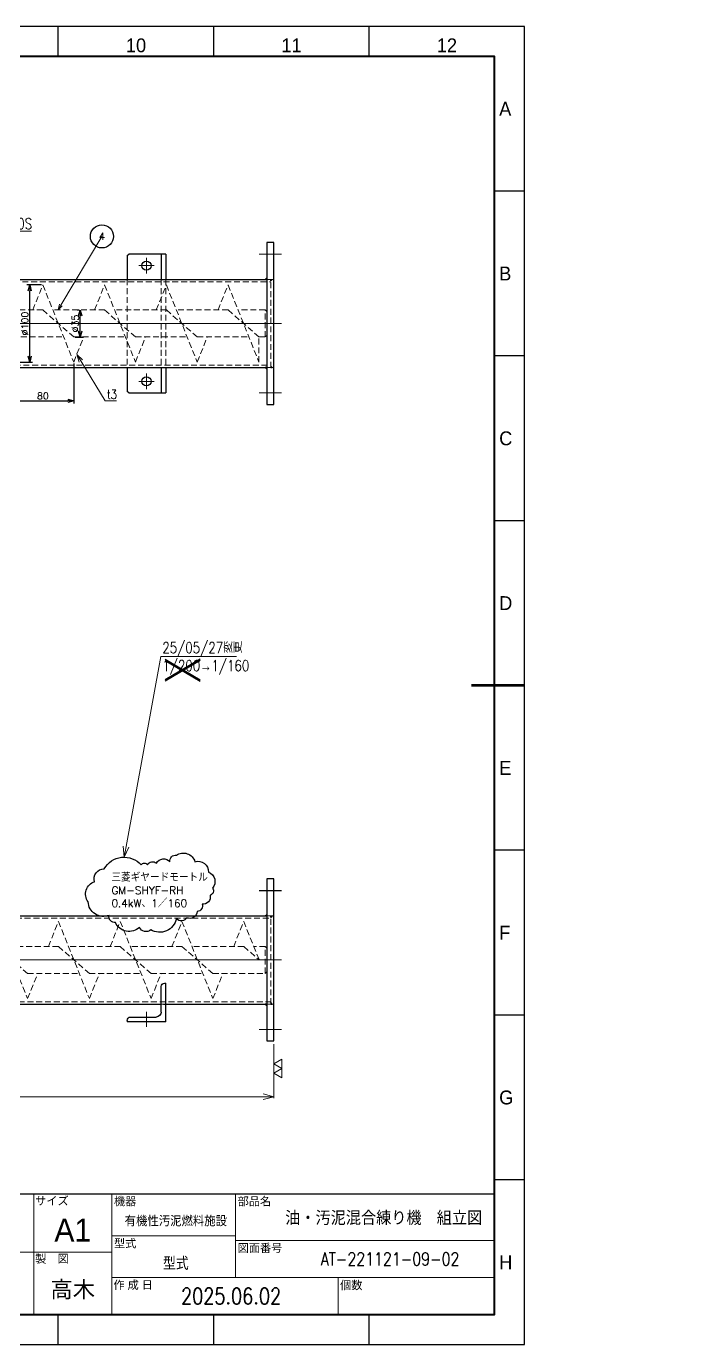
# Model space of a CAD drawing. Header units: millimetres. Extents: x 0 to 38884, y -3675 to 8056.
# Drawn here: x 32405 to 33261, y 0 to 1709 of the extents above; entities that cross this region are included whole.
import ezdxf
from ezdxf import colors
from ezdxf.entities.mleader import LeaderData, LeaderLine
from ezdxf.enums import TextEntityAlignment as Align
from ezdxf.math import Vec2, Vec3

# ---------------------------------------------------------------- set-up
doc = ezdxf.new("R2010")
doc.units = ezdxf.units.MM
doc.header["$LTSCALE"] = 2.4
doc.header["$PDMODE"] = 99
doc.header["$PDSIZE"] = 1
doc.linetypes.add('CENTER2', pattern=[28.575, 19.05, -3.175, 3.175, -3.175])
doc.linetypes.add('HIDDEN2', pattern=[4.7625, 3.175, -1.5875])
for name, color, linetype, lineweight in [('03_かくれ線', 6, 'HIDDEN2', 13), ('04_中心線', 1, 'CENTER2', 9), ('07_TEXT', 3, 'Continuous', 13), ('07_寸法線', 3, 'Continuous', 9), ('08_DIM', 3, 'Continuous', 13), ('99_図枠', 7, 'Continuous', 40)]:
    doc.layers.add(name, color=color, linetype=linetype, lineweight=lineweight)
doc.styles.add('KSS_TXT', font='txt.shx', dxfattribs={"bigfont": 'extfont2.shx'})
doc.styles.get("Standard").update_dxf_attribs({"font": 'txt.shx', "bigfont": 'extfont2.shx'})
doc.styles.add('寸法用', font='simplex.shx', dxfattribs={"width": 0.8, "bigfont": '@extfont2.shx'})
doc.styles.add('表題用', font='MS PGothic.ttf')
doc.dimstyles.new('KSS_DIM', dxfattribs={"dimscale": 2, "dimtxt": 3, "dimasz": 2.5, "dimexe": 1.25, "dimexo": 0.625, "dimtad": 1, "dimdsep": 46, "dimtxsty": 'KSS_TXT', "dimblk": 'OPEN30', "dimcen": 0, "dimazin": 2, "dimtfac": 0.75, "dimtmove": 0, "dimatfit": 3, "dimldrblk": 'OPEN30', "dimfxl": 1.25, "dimtolj": 1, "dimarcsym": 0})
doc.dimstyles.new('機械製図用', dxfattribs={"dimtxt": 3.5, "dimasz": 3.5, "dimexe": 2, "dimexo": 0, "dimgap": 1.2, "dimtad": 1, "dimdsep": 46, "dimtxsty": '寸法用', "dimblk": 'OPEN30', "dimcen": 0, "dimclrd": 256, "dimclre": 256, "dimclrt": 7, "dimazin": 2, "dimtm": 1e-09, "dimtfac": 0.75, "dimtmove": 0, "dimatfit": 3, "dimldrblk": 'OPEN30', "dimfxl": 1, "dimlwd": -1, "dimlwe": -1, "dimarcsym": 0})

# ---------------------------------------------------------------- blocks, each defined once
blk = doc.blocks.new('_Open30')
at = {"color": 0, "linetype": 'ByBlock', "lineweight": -2}
for p, q in [((-1, 0.27), (0, 0)), ((0, 0), (-1, -0.27)), ((0, 0), (-1, 0))]:
    blk.add_line(p, q, dxfattribs=at)
blk = doc.blocks.new('*D1313')
at = {"layer": '08_DIM', "color": 0, "lineweight": -2, "transparency": 16777216}
for p, q in [((32473, 1341.2), (32470.5, 1341.2)), ((32474.2, 1313.7), (32474.2, 1333.7)), ((32467.7, 1306.2), (32478, 1306.2))]:
    blk.add_line(p, q, dxfattribs=at)
at = {"layer": 'Defpoints', "color": 0, "transparency": 16777216}
for p in [(32474.2, 1341.2), (32474.9, 1341.2), (32465.9, 1306.2)]:
    blk.add_point(p, dxfattribs=at)
at = {"layer": '08_DIM', "color": 0, "lineweight": -2, "transparency": 16777216, "xscale": 7.5, "yscale": 7.5, "zscale": 7.5}
for p, rotation in [((32474.2, 1341.2), 90), ((32474.2, 1306.2), 270)]:
    blk.add_blockref('_Open30', p, dxfattribs=dict(at, rotation=rotation))
at = {"layer": '08_DIM', "color": 0, "transparency": 16777216, "insert": (32467.8, 1323.7), "char_height": 9, "attachment_point": 5, "rotation": 90, "style": 'KSS_TXT'}
blk.add_mtext('\\A1;%%C35', dxfattribs=at)
blk = doc.blocks.new('*D1314')
at = {"layer": '08_DIM', "color": 0, "lineweight": -2, "transparency": 16777216}
for p, q in [((32385.9, 1271.8), (32385.9, 1219.8)), ((32465.9, 1271.8), (32465.9, 1219.8)), ((32393.4, 1223.5), (32458.4, 1223.5))]:
    blk.add_line(p, q, dxfattribs=at)
at = {"layer": 'Defpoints', "color": 0, "transparency": 16777216}
for p in [(32385.9, 1273.7), (32465.9, 1273.7), (32465.9, 1223.5)]:
    blk.add_point(p, dxfattribs=at)
at = {"layer": '08_DIM', "color": 0, "lineweight": -2, "transparency": 16777216, "xscale": 7.5, "yscale": 7.5, "zscale": 7.5, "rotation": 180}
blk.add_blockref('_Open30', (32385.9, 1223.5), dxfattribs=at)
at = {"layer": '08_DIM', "color": 0, "lineweight": -2, "transparency": 16777216, "xscale": 7.5, "yscale": 7.5, "zscale": 7.5}
blk.add_blockref('_Open30', (32465.9, 1223.5), dxfattribs=at)
at = {"layer": '08_DIM', "color": 0, "transparency": 16777216, "insert": (32425.9, 1229.9), "char_height": 9, "attachment_point": 5, "style": 'KSS_TXT'}
blk.add_mtext('\\A1;80', dxfattribs=at)
blk = doc.blocks.new('*D1315')
at = {"layer": '08_DIM', "color": 0, "lineweight": -2, "transparency": 16777216}
for p, q in [((32424, 1373.7), (32405.1, 1373.7)), ((32408.9, 1281.2), (32408.9, 1366.2)), ((32387.7, 1273.7), (32412.6, 1273.7))]:
    blk.add_line(p, q, dxfattribs=at)
at = {"layer": 'Defpoints', "color": 0, "transparency": 16777216}
for p in [(32408.9, 1373.7), (32425.9, 1373.7), (32385.9, 1273.7)]:
    blk.add_point(p, dxfattribs=at)
at = {"layer": '08_DIM', "color": 0, "lineweight": -2, "transparency": 16777216, "xscale": 7.5, "yscale": 7.5, "zscale": 7.5}
for p, rotation in [((32408.9, 1373.7), 90), ((32408.9, 1273.7), 270)]:
    blk.add_blockref('_Open30', p, dxfattribs=dict(at, rotation=rotation))
at = {"layer": '08_DIM', "color": 0, "transparency": 16777216, "insert": (32402.5, 1323.7), "char_height": 9, "attachment_point": 5, "rotation": 90, "style": 'KSS_TXT'}
blk.add_mtext('\\A1;%%C100', dxfattribs=at)
blk = doc.blocks.new('A$C5B70685D_1')
at = {"color": 0}
for p, q in [((1.5, 50), (0, 50)), ((0, 0), (0, 50)), ((6, 12.5), (6, 45.5)), ((0, 0), (50, 0)), ((45.5, 6), (12.5, 6)), ((50, 1.5), (50, 0))]:
    blk.add_line(p, q, dxfattribs=at)
for centre, radius, start, end in [((1.5, 45.5), 4.5, 0, 90), ((12.5, 12.5), 6.5, 180, 270), ((45.5, 1.5), 4.5, 0, 90)]:
    blk.add_arc(centre, radius, start, end, dxfattribs=at)
blk = doc.blocks.new('*D1334')
at = {"layer": '07_寸法線', "transparency": 16777216}
for p, q in [((31560.1, 384.5), (31560.1, 319.3)), ((32725.1, 389.5), (32725.1, 319.3)), ((31574.1, 321.3), (32711.1, 321.3))]:
    blk.add_line(p, q, dxfattribs=at)
at = {"layer": 'Defpoints', "color": 0, "transparency": 16777216}
for p in [(32725.1, 393.5), (31560.1, 388.5), (32725.1, 321.3)]:
    blk.add_point(p, dxfattribs=at)
at = {"layer": '07_寸法線', "transparency": 16777216, "xscale": 14, "yscale": 14, "zscale": 14, "rotation": 180}
blk.add_blockref('_Open30', (31560.1, 321.3), dxfattribs=at)
at = {"layer": '07_寸法線', "transparency": 16777216, "xscale": 14, "yscale": 14, "zscale": 14}
blk.add_blockref('_Open30', (32725.1, 321.3), dxfattribs=at)
at = {"layer": '07_寸法線', "color": 7, "transparency": 16777216, "insert": (32142.6, 335.9), "char_height": 14, "attachment_point": 5, "style": '寸法用'}
blk.add_mtext('(1165)', dxfattribs=at)
blk = doc.blocks.new('p1ba02')
for p, q in [((-1.5, 2.6), (1.5, 2.6)), ((0, 0), (-1.5, 2.6)), ((1.5, 2.6), (0, 0)), ((3, 0), (1.5, 2.6)), ((1.5, 2.6), (4.5, 2.6)), ((4.5, 2.6), (3, 0))]:
    blk.add_line(p, q)
blk = doc.blocks.new('AM_BALLOON1')
at = {"transparency": 16777216}
blk.add_circle((0, 0), 5, dxfattribs=at)
blk.add_attdef('B_NUMBER', text='', height=3, dxfattribs=at).set_placement((0, 0), align=Align.MIDDLE_CENTER)
blk = doc.blocks.new('_OPEN')
at = {"color": 0, "linetype": 'ByBlock'}
for p, q in [((-1, 0.17), (0, 0)), ((0, 0), (-1, -0.17)), ((0, 0), (-1, 0))]:
    blk.add_line(p, q, dxfattribs=at)

msp = doc.modelspace()

# ---------------------------------------------------------------- linework, layer by layer
at = {"color": 0}
for p, q in [((32535.0973, 1411.7085), (32537.0973, 1413.7085)), ((32535.0973, 1411.7085), (32535.0973, 1380.8585)), ((32585.0973, 1413.7085), (32537.0973, 1413.7085)), ((32579.0973, 1413.7085), (32579.0973, 1380.8585)), ((32585.0973, 1413.7085), (32585.0973, 1380.8585)), ((32162.0977, 1380.8585), (32716.0973, 1380.8585)), ((32162.0977, 1266.5585), (32716.0973, 1266.5585)), ((32535.0973, 1266.5585), (32535.0973, 1235.7085)), ((32579.0973, 1266.5585), (32579.0973, 1233.7085)), ((32585.0973, 1266.5585), (32585.0973, 1233.7085)), ((32537.0973, 1233.7085), (32535.0973, 1235.7085)), ((32537.0973, 1233.7085), (32585.0973, 1233.7085)), ((32025.0973, 555.6887), (32716.0973, 555.6887)), ((31641.0973, 441.3887), (32579.0973, 441.3887)), ((32582.0973, 441.3887), (32585.0973, 441.3887)), ((32585.0973, 441.3887), (32716.0973, 441.3887))]:
    msp.add_line(p, q, dxfattribs=at)
for p, q in [((32584.3901, 888.4371), (32629.6415, 861.5974)), ((32629.6415, 888.4371), (32584.3901, 861.5974)), ((32584.3901, 886.6819), (32629.6415, 859.8422)), ((32629.6415, 886.6819), (32584.3901, 859.8422)), ((32706.0973, 588.5387), (32735.0973, 588.5387))]:
    msp.add_line(p, q)
for points in [[(32716.0973, 1218.7085), (32725.0973, 1218.7085), (32725.0973, 1428.7085), (32716.0973, 1428.7085)], [(32716.0973, 393.5387), (32725.0973, 393.5387), (32725.0973, 603.5387), (32716.0973, 603.5387)]]:
    msp.add_lwpolyline(points, close=True, dxfattribs=at)
at = {"color": 3}
for points in [[(32716.0973, 1380.8585), (32714.0973, 1380.8585), (32714.0973, 1380.8585), (32716.0973, 1382.8585)], [(32721.0973, 1380.8585), (32723.0973, 1380.8585), (32723.0973, 1380.8585), (32721.0973, 1378.8585)], [(32716.0973, 1266.5585), (32714.0973, 1266.5585), (32714.0973, 1266.5585), (32716.0973, 1264.5585)], [(32721.0973, 1266.5585), (32723.0973, 1266.5585), (32723.0973, 1266.5585), (32721.0973, 1268.5585)], [(32716.0973, 555.6887), (32714.0973, 555.6887), (32714.0973, 555.6887), (32716.0973, 557.6887)], [(32721.0973, 555.6887), (32723.0973, 555.6887), (32723.0973, 555.6887), (32721.0973, 553.6887)], [(32716.0973, 441.3887), (32714.0973, 441.3887), (32714.0973, 441.3887), (32716.0973, 439.3887)], [(32721.0973, 441.3887), (32723.0973, 441.3887), (32723.0973, 441.3887), (32721.0973, 443.3887)]]:
    msp.add_lwpolyline(points, close=True, dxfattribs=at)
at = {"color": 2}
msp.add_lwpolyline([(32622.795, 625.9709, -0.52056705), (32640.4611, 612.4699, -0.52056705), (32645.6571, 591.6991, -0.52056705), (32642.5395, 582.3523, -0.52056705), (32632.1477, 570.9284, -0.52056705), (32625.9125, 561.5815, -0.52056705), (32612.4031, 553.2732, -0.52056705), (32598.8937, 552.2347, -0.52056705), (32565.6398, 537.6951, -0.52056705), (32551.0912, 540.8107, -0.52056705), (32519.9156, 547.042, -0.52056705), (32511.6021, 556.3888, -0.52056705), (32484.5833, 574.044, -0.52056705), (32492.8968, 600.0074, -0.52056705), (32505.367, 616.6241, -0.52056705), (32553.1695, 621.8167, -0.52056705), (32561.483, 621.8167, -0.52056705), (32572.9141, 623.8938, -0.52056705), (32590.5802, 625.9709, -0.52056705), (32598.8937, 634.2792, -0.52056705)], format="xyb", close=True, dxfattribs=at)
at = {"color": 0}
for centre in [(32560.0973, 1398.7085), (32560.0973, 1248.7085)]:
    msp.add_circle(centre, 6, dxfattribs=at)
at = {"layer": '03_かくれ線'}
for p, q in [((32022.0973, 1377.8585), (32721.0973, 1377.8585)), ((32412.8503, 1341.2085), (32425.8503, 1373.7085)), ((32425.8503, 1373.7085), (32465.8504, 1273.7085)), ((32492.8504, 1341.2085), (32505.8504, 1373.7085)), ((32505.8504, 1373.7085), (32545.8505, 1273.7085)), ((32535.0973, 1380.8585), (32535.0973, 1266.5585)), ((32572.8505, 1341.2085), (32585.8505, 1373.7085)), ((32579.0973, 1380.8585), (32579.0973, 1266.5585)), ((32585.0973, 1380.8585), (32585.0973, 1266.5585)), ((32585.8505, 1373.7085), (32625.8506, 1273.7085)), ((32652.8505, 1341.2085), (32665.8506, 1373.7085)), ((32665.8506, 1373.7085), (32705.8506, 1273.7085)), ((32716.0973, 1380.8585), (32725.0973, 1380.8585)), ((32716.0973, 1380.8585), (32721.0973, 1380.8585)), ((32721.0973, 1266.5585), (32721.0973, 1380.8585)), ((32425.8503, 1341.2085), (32465.8503, 1306.2087)), ((32505.8504, 1341.2085), (32545.8505, 1306.2086)), ((32585.8505, 1341.2085), (32625.8505, 1306.2085)), ((32665.8506, 1341.2085), (32705.8506, 1306.2085)), ((32715.8491, 1339.2085), (32713.8491, 1341.2085)), ((32713.8491, 1306.2085), (32713.8491, 1341.2085)), ((32715.8491, 1339.2085), (32715.8491, 1308.2085)), ((32465.8504, 1273.7085), (32478.8505, 1306.2086)), ((32545.8505, 1273.7085), (32558.8505, 1306.2086)), ((32625.8506, 1273.7085), (32638.8504, 1306.2085)), ((32705.8506, 1273.7085), (32705.8506, 1306.2085)), ((32715.8491, 1308.2085), (32713.8491, 1306.2085)), ((32012.0973, 1269.5585), (32721.0973, 1269.5585)), ((32716.0973, 1266.5585), (32725.0973, 1266.5585)), ((32716.0973, 1266.5585), (32721.0973, 1266.5585)), ((32025.0973, 552.6887), (32721.0973, 552.6887)), ((32366.1002, 548.5387), (32406.1002, 448.5387)), ((32433.1002, 516.0387), (32446.1002, 548.5387)), ((32446.1002, 548.5387), (32486.1003, 448.5387)), ((32513.1004, 516.039), (32526.1003, 548.5387)), ((32526.1003, 548.5387), (32566.1004, 448.5387)), ((32593.1004, 516.0387), (32606.1004, 548.5387)), ((32606.1004, 548.5387), (32646.1005, 448.5387)), ((32673.1005, 516.0387), (32686.1005, 548.5387)), ((32686.1005, 548.5387), (32706.1005, 498.5387)), ((32716.0973, 555.6887), (32725.0973, 555.6887)), ((32716.0973, 555.6887), (32721.0973, 555.6887)), ((32721.0973, 441.3887), (32721.0973, 555.6887)), ((32366.1002, 516.039), (32406.1002, 481.0387)), ((32446.1002, 516.0391), (32486.1002, 481.0389)), ((32526.1003, 516.039), (32566.1003, 481.0387)), ((32606.1003, 516.0388), (32646.1003, 481.0385)), ((32686.1005, 516.039), (32706.1006, 498.5387)), ((32714.099, 481.0384), (32714.099, 516.039)), ((32716.099, 514.0388), (32714.099, 516.0388)), ((32716.099, 514.0388), (32716.099, 483.0386)), ((32406.1002, 448.5387), (32419.1002, 481.0387)), ((32486.1003, 448.5387), (32499.1003, 481.0387)), ((32566.1004, 448.5387), (32579.1004, 481.0387)), ((32646.1005, 448.5387), (32659.1005, 481.0389)), ((32716.099, 483.0386), (32714.099, 481.0386)), ((31560.0973, 444.3887), (32721.0973, 444.3887)), ((32579.0973, 441.3887), (32585.0973, 441.3887)), ((32716.0973, 441.3887), (32725.0973, 441.3887)), ((32716.0973, 441.3887), (32721.0973, 441.3887))]:
    msp.add_line(p, q, dxfattribs=at)
for points in [[(32425.8503, 1341.2085), (32358.8503, 1341.2085)], [(32505.8504, 1341.2085), (32438.8504, 1341.2085)], [(32585.8505, 1341.2085), (32518.8504, 1341.2085)], [(32665.8506, 1341.2085), (32598.8505, 1341.2085)], [(32713.8491, 1341.2085), (32678.8506, 1341.2085)], [(32385.8501, 1306.2087), (32452.8504, 1306.2085)], [(32465.8503, 1306.2087), (32532.8505, 1306.2085)], [(32545.8504, 1306.2086), (32612.8506, 1306.2084)], [(32625.8505, 1306.2085), (32692.8507, 1306.2083)], [(32705.8506, 1306.2085), (32713.8491, 1306.2085)], [(32446.1001, 516.039), (32379.1001, 516.039)], [(32526.1002, 516.039), (32459.1002, 516.039)], [(32606.1003, 516.039), (32539.1002, 516.039)], [(32686.1004, 516.039), (32619.1003, 516.039)], [(32714.0989, 516.039), (32699.1004, 516.039)], [(32406.1, 481.0389), (32473.1003, 481.0387)], [(32486.1002, 481.0389), (32553.1004, 481.0387)], [(32566.1003, 481.0387), (32633.1004, 481.0387)], [(32646.1005, 481.0389), (32714.0992, 481.0388)]]:
    msp.add_lwpolyline(points, dxfattribs=at)
at = {"layer": '04_中心線'}
for p, q in [((32560.0973, 1388.7085), (32560.0973, 1408.7085)), ((32735.0973, 1413.7085), (32706.0973, 1413.7085)), ((32550.0973, 1398.7085), (32570.0973, 1398.7085)), ((32725.8491, 1323.7085), (31235.8491, 1323.7085)), ((31554.5175, 1323.7085), (32732.2441, 1323.7085)), ((32735.0973, 1323.7085), (32706.0973, 1323.7085)), ((32550.0973, 1248.7085), (32570.0973, 1248.7085)), ((32560.0973, 1258.7085), (32560.0973, 1238.7085)), ((32735.0973, 1233.7085), (32706.0973, 1233.7085)), ((32735.0973, 588.5387), (32706.0973, 588.5387)), ((32721.6828, 498.5387), (31241.0995, 498.5387)), ((31551.0598, 498.5387), (32734.8184, 498.5387)), ((32735.0973, 498.5387), (32706.0973, 498.5387)), ((32560.0973, 411.6418), (32560.0973, 431.4275)), ((32735.0973, 408.5387), (32706.0973, 408.5387))]:
    msp.add_line(p, q, dxfattribs=at)
at = {"layer": '99_図枠', "lineweight": 25}
for p, q in [((32445.87, 1669.9311), (32445.87, 1708.935)), ((32445.87, 1669.9311), (32445.87, 1708.935)), ((32647.2802, 1669.9311), (32647.2802, 1708.935)), ((32848.6904, 1669.9311), (32848.6904, 1708.935)), ((33050.1006, 1495.2963), (33011.0967, 1495.2963)), ((33050.1006, 1281.6577), (33011.0967, 1281.6577)), ((33050.1006, 1068.019), (33011.0967, 1068.019)), ((33050.1006, 640.7416), (33011.0967, 640.7416)), ((33050.1006, 427.103), (33011.0967, 427.103)), ((33050.1006, 213.4643), (33011.0967, 213.4643)), ((32445.87, -0.1744), (32445.87, 38.8295)), ((32445.87, 0), (32445.87, 38.8295)), ((32647.2802, 0), (32647.2802, 38.8295)), ((32848.6904, 0), (32848.6904, 38.8295))]:
    msp.add_line(p, q, dxfattribs=at)
at = {"layer": '99_図枠', "lineweight": 53}
msp.add_line((33050.1006, 854.3803), (32981.0937, 854.3803), dxfattribs=at)
at = {"layer": '99_図枠', "lineweight": 13}
for p, q in [((32414.0368, 38.8295), (32414.0368, 194.8452)), ((32515.1378, 38.8295), (32515.1378, 194.8452)), ((32675.3559, 194.8452), (32675.3559, 86.8343)), ((32515.1378, 140.8398), (32675.3559, 140.8398)), ((32515.1378, 119.8377), (32171.0124, 119.8377)), ((32675.3559, 134.8392), (33011.0967, 134.8392)), ((32515.1378, 86.8343), (33011.0967, 86.8343)), ((32808.4703, 86.8343), (32808.4703, 38.8295))]:
    msp.add_line(p, q, dxfattribs=at)
at = {"layer": '99_図枠'}
msp.add_lwpolyline([(30750.0699, 38.8295), (33011.0967, 38.8295), (33011.0967, 1669.9311), (30750.0699, 1669.9311)], close=True, dxfattribs=at)
at = {"layer": '99_図枠', "lineweight": 25}
msp.add_lwpolyline([(32171.0124, 38.8295), (33011.0967, 38.8295), (33011.0967, 194.8452), (32171.0124, 194.8452)], close=True, dxfattribs=at)
at = {"layer": 'Defpoints'}
msp.add_lwpolyline([(30633.1782, 0), (33050.1006, 0), (33050.1006, 1708.935), (30633.1782, 1708.935)], close=True, dxfattribs=at)

# ---------------------------------------------------------------- block references
at = {"xscale": -1}
msp.add_blockref('A$C5B70685D_1', (32585.0973, 418.5387), dxfattribs=at)
at = {"layer": '07_寸法線', "xscale": -4, "yscale": 4, "zscale": 4, "rotation": 270}
msp.add_blockref('p1ba02', (32725.0973, 351.7643), dxfattribs=at)

# ---------------------------------------------------------------- texts
for tag, height, style, width, p in [('油・汚泥混合練り機\u3000組立図', 16, '表題用', 0.9, (32867.5073, 164.8422)), ('有機性汚泥燃料施設', 12, '表題用', 0.9, (32598.1366, 160.7991)), ('型式', 16.8, 'KSS_TXT', 0.9, (32598.1023, 105.8817)), ('AT-221121-09-02', 16.8, '寸法用', 0.8, (32875.7133, 110.8368)), ('2025.06.02', 21, '寸法用', 0.8, (32669.7594, 62.8319))]:
    msp.add_attdef(tag, text='', height=height, dxfattribs=dict(style=style, width=width)).set_placement(p, align=Align.MIDDLE)
at = {"style": '表題用'}
msp.add_attdef('高木', text='', height=21.2142, dxfattribs=at).set_placement((32464.5873, 71.8328), align=Align.MIDDLE)
at = {"layer": '07_TEXT', "color": 4, "insert": (32514.6535, 610.3773), "char_height": 10, "width": 137.092942, "attachment_point": 1, "style": 'KSS_TXT'}
msp.add_mtext('三菱ギヤードモートル\\PGM-SHYF-RH \\P0.4kW、1／160', dxfattribs=at)
at = {"layer": '99_図枠', "lineweight": 13, "style": '表題用'}
for s, p in [('10', (32546.5751, 1669.9311)), ('11', (32747.9853, 1669.9311)), ('12', (32949.3955, 1669.9311))]:
    msp.add_text(s, height=18.00181, dxfattribs=at).set_placement(p, align=Align.BOTTOM_CENTER)
for s, p in [('A', (33017.0973, 1602.1157)), ('B', (33017.0973, 1388.477)), ('C', (33017.0973, 1174.8383)), ('D', (33017.0973, 961.1996)), ('E', (33017.0973, 747.561)), ('F', (33017.0973, 533.9223)), ('G', (33017.0973, 320.2836)), ('H', (33017.0973, 106.645))]:
    msp.add_text(s, height=18.0018, dxfattribs=at).set_placement(p, align=Align.MIDDLE_LEFT)
at = {"layer": '99_図枠', "style": '表題用'}
for s, p in [('サイズ', (32415.9398, 186.2417)), ('機器', (32518.0212, 185.6258)), ('部品名', (32678.2393, 185.6258)), ('型式', (32518.0212, 131.0901)), ('図面番号', (32678.2393, 125.0895)), ('製\u3000図', (32415.9399, 111.2341)), ('作 成 日', (32517.2891, 77.2117)), ('個数', (32810.9894, 76.9184))]:
    msp.add_text(s, height=10.60712, dxfattribs=at).set_placement(p, align=Align.MIDDLE_LEFT)
msp.add_text('A1', height=29.69995, dxfattribs=at).set_placement((32464.5873, 148.3405), align=Align.MIDDLE)

# ---------------------------------------------------------------- dimensions: what is measured, and where the dimension line sits
at = {"layer": '07_寸法線'}
dim = msp.add_linear_dim(base=(32725.0973, 321.2804), p1=(31560.0973, 388.5387), p2=(32725.0973, 393.5387), text='(<>)', dimstyle='機械製図用', override={"dimtxt": 14, "dimasz": 14, "dimexo": 4, "dimgap": 4}, dxfattribs=at)
dim.commit()
dim.dimension.update_dxf_attribs({"geometry": '*D1334', "text_midpoint": (32142.5973, 321.2804), "dimtype": 160})
at = {"layer": '08_DIM'}
for base, p1, p2, picture, middle in [((32408.8521, 1373.7085), (32385.8503, 1273.7085), (32425.8503, 1373.7085), '*D1315', (32402.4771, 1323.7085)), ((32474.2043, 1341.2087), (32465.8503, 1306.2085), (32474.8741, 1341.2087), '*D1313', (32467.8293, 1323.7086))]:
    dim = msp.add_linear_dim(base=base, p1=p1, p2=p2, angle=90, text='%%C<>', dimstyle='KSS_DIM', override={"dimscale": 3}, dxfattribs=at)
    dim.commit()
    dim.dimension.update_dxf_attribs({"geometry": picture, "text_midpoint": middle})
dim = msp.add_linear_dim(base=(32465.8504, 1223.5135), p1=(32385.8503, 1273.7085), p2=(32465.8504, 1273.7085), dimstyle='KSS_DIM', override={"dimscale": 3}, dxfattribs=at)
dim.commit()
dim.dimension.update_dxf_attribs({"geometry": '*D1314', "text_midpoint": (32425.8504, 1229.8885)})

# ---------------------------------------------------------------- leaders
at = {"layer": '07_寸法線'}
ml = msp.add_multileader_mtext('Standard', dxfattribs=at)
ml.set_content('100A×Sch10S\\PSUS-TP', color=7, style='寸法用')
ml.set_leader_properties(color=256, linetype='ByLayer', lineweight=-1)
ml.set_arrow_properties(name='OPEN30')
ml.build(insert=Vec2(0, 0))
ml.multileader.update_dxf_attribs({"has_dogleg": 0, "text_left_attachment_type": 6, "text_right_attachment_type": 6, "arrow_head_size": 14})
ctx = ml.context
ctx.base_point, ctx.char_height, ctx.arrow_head_size, ctx.plane_origin = Vec3(32305.8284, 1443.2867), 14, 14, Vec3(32193.0976, 1236.2367)
ctx.left_attachment, ctx.right_attachment = 6, 6
notes = []
notes.append((ctx, [(1, (1, 1, 0), (32297.8284, 1443.2867), (1, 0), 8, [(0, [(32258.1809, 1380.8585)], 0, [])])]))
ctx.mtext.insert, ctx.mtext.flow_direction = Vec3(32307.8284, 1460.0867), 5
ml = msp.add_multileader_mtext('Standard', dxfattribs=at)
ml.set_content('t3', color=7, style='寸法用')
ml.set_leader_properties(color=256, linetype='ByLayer', lineweight=-1)
ml.set_arrow_properties(name='OPEN30')
ml.build(insert=Vec2(0, 0))
ml.multileader.update_dxf_attribs({"has_dogleg": 0, "text_left_attachment_type": 6, "text_right_attachment_type": 6, "arrow_head_size": 10})
ctx = ml.context
ctx.base_point, ctx.char_height, ctx.arrow_head_size, ctx.plane_origin = Vec3(32506.776, 1223.5135), 12, 10, Vec3(32525.7531, 914.4573)
ctx.left_attachment, ctx.right_attachment = 6, 6
notes.append((ctx, [(1, (1, 1, 0), (32498.776, 1223.5135), (1, 0), 8, [(0, [(32469.8503, 1283.7083)], 0, [])])]))
ctx.mtext.insert, ctx.mtext.flow_direction = Vec3(32508.776, 1237.9135), 5
ml = msp.add_multileader_mtext('Standard', dxfattribs=at)
ml.set_content('25/05/27変更\\P1/200→1/160', color=7, style='寸法用')
ml.set_leader_properties(color=256, linetype='ByLayer', lineweight=-1)
ml.set_arrow_properties(name='OPEN30')
ml.build(insert=Vec2(0, 0))
ml.multileader.update_dxf_attribs({"has_dogleg": 0, "text_left_attachment_type": 6, "text_right_attachment_type": 6, "arrow_head_size": 14})
ctx = ml.context
ctx.base_point, ctx.char_height, ctx.arrow_head_size, ctx.plane_origin = Vec3(32578.7337, 891.7921), 14, 14, Vec3(32466.0029, 487.2125)
ctx.left_attachment, ctx.right_attachment = 6, 6
notes.append((ctx, [(1, (1, 1, 0), (32570.7337, 891.7921), (1, 0), 8, [(0, [(32531.0862, 631.8343)], 0, [])])]))
ctx.mtext.insert, ctx.mtext.flow_direction = Vec3(32580.7337, 910.4588), 5
at = {"layer": '08_DIM'}
ml = msp.add_multileader_block('Standard', dxfattribs=at)
ml.set_content('AM_BALLOON1', color=256, scale=3)
ml.set_attribute('B_NUMBER', 'N', width=0)
ml.set_leader_properties(color=256, linetype='ByLayer', lineweight=-1)
ml.set_arrow_properties(name='OPEN')
ml.build(insert=Vec2(0, 0))
ml.multileader.update_dxf_attribs({"leader_type": 0, "has_dogleg": 0, "text_right_attachment_type": 6, "dogleg_length": 0, "arrow_head_size": 6, "scale": 3, "block_connection_type": 1})
ctx = ml.context
ctx.base_point, ctx.scale, ctx.char_height, ctx.arrow_head_size, ctx.landing_gap_size, ctx.plane_origin = Vec3(35713.6935, 1583.3789), 3, 12, 6, 6, Vec3(35713.6935, 1583.3789)
ctx.right_attachment, ctx.attachment_type = 6, 1
notes.append((ctx, [(0, (0, 0, 0), (0, 0), (1, 0), 1, [])]))
ctx.block.insert = Vec3(35713.6935, 1583.3789)
ml = msp.add_multileader_block('Standard', dxfattribs=at)
ml.set_content('AM_BALLOON1', color=256, scale=3)
ml.set_attribute('B_NUMBER', 'G', width=0)
ml.set_leader_properties(color=256, linetype='ByLayer', lineweight=-1)
ml.set_arrow_properties(name='OPEN')
ml.build(insert=Vec2(0, 0))
ml.multileader.update_dxf_attribs({"leader_type": 0, "has_dogleg": 0, "text_right_attachment_type": 6, "dogleg_length": 0, "arrow_head_size": 6, "scale": 3, "block_connection_type": 1})
ctx = ml.context
ctx.base_point, ctx.scale, ctx.char_height, ctx.arrow_head_size, ctx.landing_gap_size, ctx.plane_origin = Vec3(35678.7497, 1486.7985), 3, 12, 6, 6, Vec3(35678.7497, 1486.7985)
ctx.right_attachment, ctx.attachment_type = 6, 1
notes.append((ctx, [(0, (0, 0, 0), (0, 0), (1, 0), 1, [])]))
ctx.block.insert = Vec3(35678.7497, 1486.7985)
ml = msp.add_multileader_block('Standard', dxfattribs=at)
ml.set_content('AM_BALLOON1', color=256, scale=3)
ml.set_attribute('B_NUMBER', '4', width=0)
ml.set_leader_properties(color=256, linetype='ByLayer', lineweight=-1)
ml.set_arrow_properties(name='OPEN30')
ml.build(insert=Vec2(0, 0))
ml.multileader.update_dxf_attribs({"has_dogleg": 0, "text_right_attachment_type": 6, "dogleg_length": 0, "arrow_head_size": 7.5, "scale": 3, "block_connection_type": 1})
ctx = ml.context
ctx.base_point, ctx.scale, ctx.char_height, ctx.arrow_head_size, ctx.landing_gap_size, ctx.plane_origin = Vec3(32502.4796, 1436.6926), 3, 12, 7.5, 6, Vec3(32620.5401, 1277.1712)
ctx.right_attachment, ctx.attachment_type = 6, 1
notes.append((ctx, [(1, (1, 1, 0), (32502.4796, 1436.6926), (1, 0), 0, [(0, [(32445.4933, 1341.2085)], 0, [])])]))
ctx.block.insert = Vec3(32502.4796, 1436.6926)
ml = msp.add_multileader_block('Standard', dxfattribs=at)
ml.set_content('AM_BALLOON1', color=256, scale=3)
ml.set_attribute('B_NUMBER', '23', width=0)
ml.set_leader_properties(color=256, linetype='ByLayer', lineweight=-1)
ml.set_arrow_properties(name='OPEN')
ml.build(insert=Vec2(0, 0))
ml.multileader.update_dxf_attribs({"leader_type": 0, "has_dogleg": 0, "text_right_attachment_type": 6, "dogleg_length": 0, "arrow_head_size": 6, "scale": 3, "block_connection_type": 1})
ctx = ml.context
ctx.base_point, ctx.scale, ctx.char_height, ctx.arrow_head_size, ctx.landing_gap_size, ctx.plane_origin = Vec3(34736.495, 900.3043), 3, 12, 6, 6, Vec3(34736.495, 900.3043)
ctx.right_attachment, ctx.attachment_type = 6, 1
notes.append((ctx, [(0, (0, 0, 0), (0, 0), (1, 0), 1, [])]))
ctx.block.insert = Vec3(34736.495, 900.3043)
ml = msp.add_multileader_block('Standard', dxfattribs=at)
ml.set_content('AM_BALLOON1', color=256, scale=3)
ml.set_attribute('B_NUMBER', '22', width=0)
ml.set_leader_properties(color=256, linetype='ByLayer', lineweight=-1)
ml.set_arrow_properties(name='OPEN')
ml.build(insert=Vec2(0, 0))
ml.multileader.update_dxf_attribs({"leader_type": 0, "has_dogleg": 0, "text_right_attachment_type": 6, "dogleg_length": 0, "arrow_head_size": 6, "scale": 3, "block_connection_type": 1})
ctx = ml.context
ctx.base_point, ctx.scale, ctx.char_height, ctx.arrow_head_size, ctx.landing_gap_size, ctx.plane_origin = Vec3(34534.3278, 900.3043), 3, 12, 6, 6, Vec3(34534.3278, 900.3043)
ctx.right_attachment, ctx.attachment_type = 6, 1
notes.append((ctx, [(0, (0, 0, 0), (0, 0), (1, 0), 1, [])]))
ctx.block.insert = Vec3(34534.3278, 900.3043)
ml = msp.add_multileader_block('Standard', dxfattribs=at)
ml.set_content('AM_BALLOON1', color=256, scale=3)
ml.set_attribute('B_NUMBER', '21', width=0)
ml.set_leader_properties(color=256, linetype='ByLayer', lineweight=-1)
ml.set_arrow_properties(name='OPEN')
ml.build(insert=Vec2(0, 0))
ml.multileader.update_dxf_attribs({"leader_type": 0, "has_dogleg": 0, "text_right_attachment_type": 6, "dogleg_length": 0, "arrow_head_size": 6, "scale": 3, "block_connection_type": 1})
ctx = ml.context
ctx.base_point, ctx.scale, ctx.char_height, ctx.arrow_head_size, ctx.landing_gap_size, ctx.plane_origin = Vec3(34349.7992, 900.3043), 3, 12, 6, 6, Vec3(34349.7992, 900.3043)
ctx.right_attachment, ctx.attachment_type = 6, 1
notes.append((ctx, [(0, (0, 0, 0), (0, 0), (1, 0), 1, [])]))
ctx.block.insert = Vec3(34349.7992, 900.3043)
ml = msp.add_multileader_block('Standard', dxfattribs=at)
ml.set_content('AM_BALLOON1', color=256, scale=3)
ml.set_attribute('B_NUMBER', 'J', width=0)
ml.set_leader_properties(color=256, linetype='ByLayer', lineweight=-1)
ml.set_arrow_properties(name='OPEN')
ml.build(insert=Vec2(0, 0))
ml.multileader.update_dxf_attribs({"leader_type": 0, "has_dogleg": 0, "text_right_attachment_type": 6, "dogleg_length": 0, "arrow_head_size": 6, "scale": 3, "block_connection_type": 1})
ctx = ml.context
ctx.base_point, ctx.scale, ctx.char_height, ctx.arrow_head_size, ctx.landing_gap_size, ctx.plane_origin = Vec3(35124.7181, 837.2743), 3, 12, 6, 6, Vec3(35124.7181, 837.2743)
ctx.right_attachment, ctx.attachment_type = 6, 1
notes.append((ctx, [(0, (0, 0, 0), (0, 0), (1, 0), 1, [])]))
ctx.block.insert = Vec3(35124.7181, 837.2743)
ml = msp.add_multileader_block('Standard', dxfattribs=at)
ml.set_content('AM_BALLOON1', color=256, scale=3)
ml.set_attribute('B_NUMBER', 'V', width=0)
ml.set_leader_properties(color=256, linetype='ByLayer', lineweight=-1)
ml.set_arrow_properties(name='OPEN')
ml.build(insert=Vec2(0, 0))
ml.multileader.update_dxf_attribs({"leader_type": 0, "has_dogleg": 0, "text_right_attachment_type": 6, "dogleg_length": 0, "arrow_head_size": 6, "scale": 3, "block_connection_type": 1})
ctx = ml.context
ctx.base_point, ctx.scale, ctx.char_height, ctx.arrow_head_size, ctx.landing_gap_size, ctx.plane_origin = Vec3(35071.7594, 789.9766), 3, 12, 6, 6, Vec3(35068.2591, 809.9666)
ctx.right_attachment, ctx.attachment_type = 6, 1
notes.append((ctx, [(0, (0, 0, 0), (0, 0), (1, 0), 1, [])]))
ctx.block.insert = Vec3(35071.7594, 789.9766)
ml = msp.add_multileader_block('Standard', dxfattribs=at)
ml.set_content('AM_BALLOON1', color=256, scale=3)
ml.set_attribute('B_NUMBER', 'I', width=0)
ml.set_leader_properties(color=256, linetype='ByLayer', lineweight=-1)
ml.set_arrow_properties(name='OPEN')
ml.build(insert=Vec2(0, 0))
ml.multileader.update_dxf_attribs({"leader_type": 0, "has_dogleg": 0, "text_right_attachment_type": 6, "dogleg_length": 0, "arrow_head_size": 6, "scale": 3, "block_connection_type": 1})
ctx = ml.context
ctx.base_point, ctx.scale, ctx.char_height, ctx.arrow_head_size, ctx.landing_gap_size, ctx.plane_origin = Vec3(35835.2766, 679.8347), 3, 12, 6, 6, Vec3(35835.2766, 679.8347)
ctx.right_attachment, ctx.attachment_type = 6, 1
notes.append((ctx, [(0, (0, 0, 0), (0, 0), (1, 0), 1, [])]))
ctx.block.insert = Vec3(35835.2766, 679.8347)
ml = msp.add_multileader_block('Standard', dxfattribs=at)
ml.set_content('AM_BALLOON1', color=256, scale=3)
ml.set_attribute('B_NUMBER', 'K', width=0)
ml.set_leader_properties(color=256, linetype='ByLayer', lineweight=-1)
ml.set_arrow_properties(name='OPEN')
ml.build(insert=Vec2(0, 0))
ml.multileader.update_dxf_attribs({"leader_type": 0, "has_dogleg": 0, "text_right_attachment_type": 6, "dogleg_length": 0, "arrow_head_size": 6, "scale": 3, "block_connection_type": 1})
ctx = ml.context
ctx.base_point, ctx.scale, ctx.char_height, ctx.arrow_head_size, ctx.landing_gap_size, ctx.plane_origin = Vec3(35852.0778, 619.872), 3, 12, 6, 6, Vec3(35852.0778, 619.872)
ctx.right_attachment, ctx.attachment_type = 6, 1
notes.append((ctx, [(0, (0, 0, 0), (0, 0), (1, 0), 1, [])]))
ctx.block.insert = Vec3(35852.0778, 619.872)
ml = msp.add_multileader_block('Standard', dxfattribs=at)
ml.set_content('AM_BALLOON1', color=256, scale=3)
ml.set_attribute('B_NUMBER', 'D', width=0)
ml.set_leader_properties(color=256, linetype='ByLayer', lineweight=-1)
ml.set_arrow_properties(name='OPEN')
ml.build(insert=Vec2(0, 0))
ml.multileader.update_dxf_attribs({"leader_type": 0, "has_dogleg": 0, "text_right_attachment_type": 6, "dogleg_length": 0, "arrow_head_size": 6, "scale": 3, "block_connection_type": 1})
ctx = ml.context
ctx.base_point, ctx.scale, ctx.char_height, ctx.arrow_head_size, ctx.landing_gap_size, ctx.plane_origin = Vec3(34948.5557, 399.0972), 3, 12, 6, 6, Vec3(34975.3923, 196.1785)
ctx.right_attachment, ctx.attachment_type = 6, 1
notes.append((ctx, [(0, (0, 0, 0), (0, 0), (1, 0), 1, [])]))
ctx.block.insert = Vec3(34948.5557, 399.0972)
ml = msp.add_multileader_block('Standard', dxfattribs=at)
ml.set_content('AM_BALLOON1', color=256, scale=3)
ml.set_attribute('B_NUMBER', 'H', width=0)
ml.set_leader_properties(color=256, linetype='ByLayer', lineweight=-1)
ml.set_arrow_properties(name='OPEN')
ml.build(insert=Vec2(0, 0))
ml.multileader.update_dxf_attribs({"leader_type": 0, "has_dogleg": 0, "text_right_attachment_type": 6, "dogleg_length": 0, "arrow_head_size": 6, "scale": 3, "block_connection_type": 1})
ctx = ml.context
ctx.base_point, ctx.scale, ctx.char_height, ctx.arrow_head_size, ctx.landing_gap_size, ctx.plane_origin = Vec3(35725.2951, 339.2103), 3, 12, 6, 6, Vec3(35725.2951, 339.2103)
ctx.right_attachment, ctx.attachment_type = 6, 1
notes.append((ctx, [(0, (0, 0, 0), (0, 0), (1, 0), 1, [])]))
ctx.block.insert = Vec3(35725.2951, 339.2103)
ml = msp.add_multileader_block('Standard', dxfattribs=at)
ml.set_content('AM_BALLOON1', color=256, scale=3)
ml.set_attribute('B_NUMBER', 'C', width=0)
ml.set_leader_properties(color=256, linetype='ByLayer', lineweight=-1)
ml.set_arrow_properties(name='OPEN')
ml.build(insert=Vec2(0, 0))
ml.multileader.update_dxf_attribs({"leader_type": 0, "has_dogleg": 0, "text_right_attachment_type": 6, "dogleg_length": 0, "arrow_head_size": 6, "scale": 3, "block_connection_type": 1})
ctx = ml.context
ctx.base_point, ctx.scale, ctx.char_height, ctx.arrow_head_size, ctx.landing_gap_size, ctx.plane_origin = Vec3(34981.5706, 292.2946), 3, 12, 6, 6, Vec3(35044.9254, 268.3848)
ctx.right_attachment, ctx.attachment_type = 6, 1
notes.append((ctx, [(0, (0, 0, 0), (0, 0), (1, 0), 1, [])]))
ctx.block.insert = Vec3(34981.5706, 292.2946)
ml = msp.add_multileader_block('Standard', dxfattribs=at)
ml.set_content('AM_BALLOON1', color=256, scale=3)
ml.set_attribute('B_NUMBER', 'B', width=0)
ml.set_leader_properties(color=256, linetype='ByLayer', lineweight=-1)
ml.set_arrow_properties(name='OPEN')
ml.build(insert=Vec2(0, 0))
ml.multileader.update_dxf_attribs({"leader_type": 0, "has_dogleg": 0, "text_right_attachment_type": 6, "dogleg_length": 0, "arrow_head_size": 6, "scale": 3, "block_connection_type": 1})
ctx = ml.context
ctx.base_point, ctx.scale, ctx.char_height, ctx.arrow_head_size, ctx.landing_gap_size, ctx.plane_origin = Vec3(34984.8135, 244.2589), 3, 12, 6, 6, Vec3(35007.5574, 238.0597)
ctx.right_attachment, ctx.attachment_type = 6, 1
notes.append((ctx, [(0, (0, 0, 0), (0, 0), (1, 0), 1, [])]))
ctx.block.insert = Vec3(34984.8135, 244.2589)
for ctx, leaders in notes:
    for number, flags, end, landing, length, lines in leaders:
        leader = LeaderData()
        leader.index, (leader.has_last_leader_line, leader.has_dogleg_vector, leader.attachment_direction) = number, flags
        leader.last_leader_point, leader.dogleg_vector, leader.dogleg_length = Vec3(end), Vec3(landing), length
        for number, points, colour, breaks in lines:
            line = LeaderLine()
            line.index, line.vertices, line.color, line.breaks = number, Vec3.list(points), colors.encode_raw_color(colour), breaks
            leader.lines.append(line)
        ctx.leaders.append(leader)

doc.saveas('drawing.dxf')
